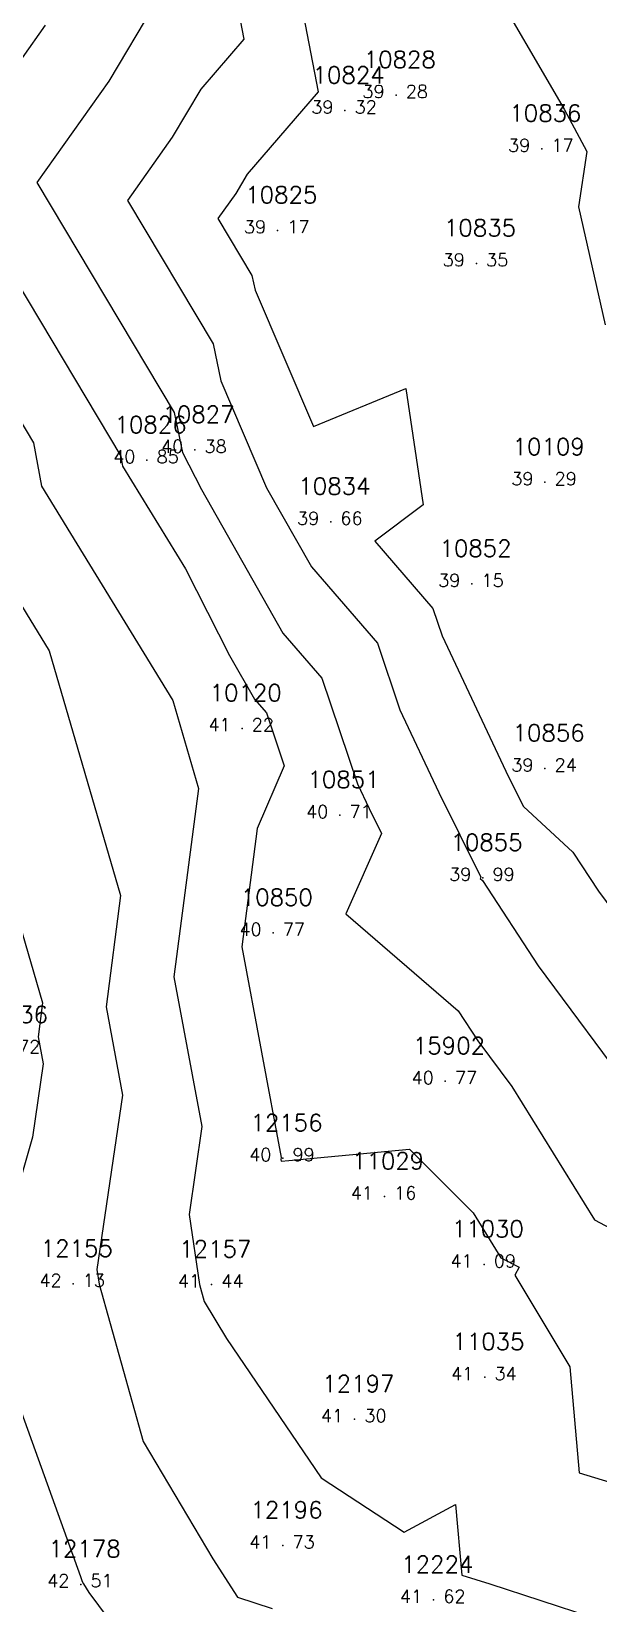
# Model space of a CAD drawing. Header units: millimetres. Extents: x 1412565 to 1412813, y 4931476 to 4931699.
# Drawn here: x 1412682.12 to 1412690.88, y 4931641.51 to 4931665.79 of the extents above; entities that cross this region are included whole.
import ezdxf
from ezdxf.enums import TextEntityAlignment as Align

# ---------------------------------------------------------------- set-up
doc = ezdxf.new("R2010")
doc.units = ezdxf.units.MM
for name, color, linetype in [('CIVIL', 50, 'Continuous'), ('CIVIL-DRAW', 80, 'Continuous'), ('CIVIL-NONAME', 130, 'Continuous'), ('CIVIL-TEXT', 240, 'Continuous'), ('CIVIL-Z', 50, 'Continuous'), ('Tcontours0', 7, 'Continuous'), ('Tcontours1', 7, 'Continuous'), ('Tcontours2', 7, 'Continuous')]:
    doc.layers.add(name, color=color, linetype=linetype)
doc.styles.add('CIVILCADMAIN', font='TXT.SHX')
doc.styles.get("Standard").update_dxf_attribs({"font": 'arial.ttf'})

# ---------------------------------------------------------------- blocks, each defined once
blk = doc.blocks.new('CIVIL-ZZ')
at = {"layer": 'CIVIL-DRAW'}
blk.add_point((0, 0), dxfattribs=at)
at = {"layer": 'CIVIL-NONAME'}
blk.add_attdef('NAME', text='', height=1.8, dxfattribs=at).set_placement((0, 2.1), align=Align.CENTER)
at = {"layer": 'CIVIL-TEXT', "flags": 8}
blk.add_attdef('TEXT', text='', height=2, dxfattribs=at).set_placement((0.2, -3.3), align=Align.CENTER)
at = {"layer": 'CIVIL-Z'}
blk.add_attdef('Z1', text='', height=1.6, dxfattribs=at).set_placement((-0.75, -0.225), align=Align.RIGHT)
blk.add_attdef('Z2', (0.75, -0.225), '', height=1.6, dxfattribs=at)

msp = doc.modelspace()

# ---------------------------------------------------------------- linework, layer by layer
at = {"layer": 'Tcontours0', "elevation": 40}
msp.add_lwpolyline([(1412684.997, 4931667.758), (1412685.398, 4931665.672), (1412684.732, 4931664.899), (1412684.291, 4931664.158), (1412683.6, 4931663.181), (1412684.922, 4931660.966), (1412685.042, 4931660.395), (1412685.748, 4931658.744), (1412686.441, 4931657.525), (1412687.462, 4931656.344), (1412687.808, 4931655.315), (1412688.411, 4931654.038), (1412689.059, 4931652.733), (1412689.048, 4931652.709), (1412689.083, 4931652.68), (1412689.944, 4931651.36), (1412691.442, 4931649.343)], dxfattribs=at)
at = {"layer": 'Tcontours1'}
for points, elevation in [([(1412671.399, 4931666.896), (1412674.342, 4931665.469), (1412674.904, 4931665.344), (1412675.815, 4931665.089), (1412677.094, 4931664.582), (1412678.028, 4931663.83), (1412678.57, 4931663.14), (1412679.239, 4931661.931), (1412679.801, 4931661.33), (1412680.804, 4931659.65), (1412681.022, 4931658.461), (1412682.391, 4931656.226), (1412683.493, 4931652.446), (1412683.27, 4931650.728), (1412683.525, 4931649.365), (1412683.129, 4931646.671), (1412683.163, 4931646.448), (1412683.843, 4931644.017), (1412684.92, 4931642.202), (1412685.299, 4931641.612), (1412685.836, 4931641.436)], 42), ([(1412689.128, 4931666.688), (1412690.349, 4931664.592), (1412690.698, 4931663.938), (1412690.57, 4931663.085), (1412690.978, 4931661.261)], 39), ([(1412682.329, 4931665.891), (1412681.972, 4931665.387)], 41), ([(1412680.997, 4931663.419), (1412683.496, 4931659.233), (1412683.525, 4931659.078), (1412684.496, 4931657.492), (1412685.179, 4931656.156), (1412685.563, 4931655.48), (1412685.747, 4931655.267), (1412686.021, 4931654.452), (1412685.605, 4931653.485), (1412685.368, 4931651.657), (1412685.975, 4931648.4), (1412685.972, 4931648.373), (1412685.976, 4931648.347), (1412686.092, 4931648.355), (1412687.956, 4931648.53), (1412688.941, 4931647.546), (1412689.37, 4931646.855), (1412689.65, 4931646.707), (1412689.583, 4931646.584), (1412690.433, 4931645.171), (1412690.578, 4931643.531), (1412692.811, 4931642.855)], 41)]:
    msp.add_lwpolyline(points, dxfattribs=dict(at, elevation=elevation))
at = {"layer": 'Tcontours2'}
for points, elevation in [([(1412685.884, 4931668.303), (1412686.547, 4931664.862), (1412685.448, 4931663.586), (1412685.272, 4931663.292), (1412684.998, 4931662.903), (1412685.523, 4931662.023), (1412685.571, 4931661.795), (1412686.472, 4931659.689), (1412687.901, 4931660.279), (1412688.171, 4931658.484), (1412687.424, 4931657.919), (1412688.32, 4931656.883), (1412688.462, 4931656.459), (1412689.489, 4931654.283), (1412689.717, 4931653.824), (1412690.483, 4931653.116), (1412690.875, 4931652.515), (1412693.345, 4931649.19)], 39.5), ([(1412677.893, 4931666.223), (1412678.57, 4931665.475), (1412678.185, 4931664.732), (1412679.003, 4931664.073), (1412679.188, 4931663.837), (1412679.417, 4931663.424), (1412680.399, 4931662.375), (1412682.15, 4931659.441), (1412682.274, 4931658.769), (1412684.301, 4931655.459), (1412684.696, 4931654.102), (1412684.319, 4931651.192), (1412684.75, 4931648.882), (1412684.551, 4931647.522), (1412684.714, 4931646.441), (1412684.787, 4931646.18), (1412685.128, 4931645.606), (1412686.594, 4931643.453), (1412687.873, 4931642.616), (1412688.669, 4931643.044), (1412688.765, 4931641.95), (1412689.197, 4931641.819), (1412694.715, 4931640.017)], 41.5), ([(1412684.016, 4931666.211), (1412683.31, 4931665.024), (1412682.202, 4931663.459), (1412684.321, 4931659.91), (1412684.451, 4931659.289), (1412684.744, 4931658.716), (1412686.002, 4931656.502), (1412686.605, 4931655.806), (1412687.155, 4931654.171), (1412687.333, 4931653.793), (1412687.525, 4931653.407), (1412686.972, 4931652.164), (1412688.711, 4931650.667), (1412689.013, 4931650.204), (1412689.538, 4931649.497), (1412690.814, 4931647.441), (1412692.65, 4931646.466)], 40.5), ([(1412671.221, 4931665.819), (1412673.245, 4931664.838), (1412674.368, 4931664.589), (1412676.19, 4931664.077), (1412676.689, 4931663.88), (1412677.054, 4931663.586), (1412677.952, 4931662.443), (1412679.061, 4931660.438), (1412679.203, 4931660.285), (1412679.458, 4931659.859), (1412679.771, 4931658.153), (1412680.482, 4931656.992), (1412682.289, 4931650.789), (1412682.221, 4931650.264), (1412682.299, 4931649.848), (1412682.133, 4931648.714), (1412681.635, 4931646.964), (1412681.606, 4931645.437), (1412682.877, 4931641.932), (1412682.899, 4931641.853), (1412682.92, 4931641.818), (1412683.005, 4931641.685), (1412684.062, 4931640.259)], 42.5)]:
    msp.add_lwpolyline(points, dxfattribs=dict(at, elevation=elevation))

# ---------------------------------------------------------------- block references
at = {"layer": 'CIVIL'}
ref = msp.add_blockref('CIVIL-ZZ', (1412687.75, 4931664.81, 39.28), dxfattribs=dict(at, xscale=0.2, yscale=0.2))
ref.add_attrib('Z2', '28', (1412687.9, 4931664.765), dxfattribs={"layer": 'CIVIL-Z', "height": 0.2, "style": 'CIVILCADMAIN'})
ref.add_attrib('Z1', '39', (1412687.23, 4931664.765), dxfattribs={"layer": 'CIVIL-Z', "height": 0.2, "style": 'CIVILCADMAIN'})
ref.add_attrib('NAME', '10828', (1412687.25, 4931665.23), dxfattribs={"layer": 'CIVIL-NONAME', "height": 0.26, "style": 'CIVILCADMAIN'})
ref = msp.add_blockref('CIVIL-ZZ', (1412686.96, 4931664.57, 39.32), dxfattribs=dict(at, xscale=0.2, yscale=0.2))
ref.add_attrib('Z2', '32', (1412687.11, 4931664.525), dxfattribs={"layer": 'CIVIL-Z', "height": 0.2, "style": 'CIVILCADMAIN'})
ref.add_attrib('Z1', '39', (1412686.44, 4931664.525), dxfattribs={"layer": 'CIVIL-Z', "height": 0.2, "style": 'CIVILCADMAIN'})
ref.add_attrib('NAME', '10824', (1412686.46, 4931664.99), dxfattribs={"layer": 'CIVIL-NONAME', "height": 0.26, "style": 'CIVILCADMAIN'})
ref = msp.add_blockref('CIVIL-ZZ', (1412690, 4931663.98, 39.17), dxfattribs=dict(at, xscale=0.2, yscale=0.2))
ref.add_attrib('Z2', '17', (1412690.15, 4931663.935), dxfattribs={"layer": 'CIVIL-Z', "height": 0.2, "style": 'CIVILCADMAIN'})
ref.add_attrib('Z1', '39', (1412689.48, 4931663.935), dxfattribs={"layer": 'CIVIL-Z', "height": 0.2, "style": 'CIVILCADMAIN'})
ref.add_attrib('NAME', '10836', (1412689.5, 4931664.4), dxfattribs={"layer": 'CIVIL-NONAME', "height": 0.26, "style": 'CIVILCADMAIN'})
ref = msp.add_blockref('CIVIL-ZZ', (1412685.92, 4931662.72, 39.17), dxfattribs=dict(at, xscale=0.2, yscale=0.2))
ref.add_attrib('Z2', '17', (1412686.07, 4931662.675), dxfattribs={"layer": 'CIVIL-Z', "height": 0.2, "style": 'CIVILCADMAIN'})
ref.add_attrib('Z1', '39', (1412685.4, 4931662.675), dxfattribs={"layer": 'CIVIL-Z', "height": 0.2, "style": 'CIVILCADMAIN'})
ref.add_attrib('NAME', '10825', (1412685.42, 4931663.14), dxfattribs={"layer": 'CIVIL-NONAME', "height": 0.26, "style": 'CIVILCADMAIN'})
ref = msp.add_blockref('CIVIL-ZZ', (1412688.99, 4931662.21, 39.35), dxfattribs=dict(at, xscale=0.2, yscale=0.2))
ref.add_attrib('Z2', '35', (1412689.14, 4931662.165), dxfattribs={"layer": 'CIVIL-Z', "height": 0.2, "style": 'CIVILCADMAIN'})
ref.add_attrib('Z1', '39', (1412688.47, 4931662.165), dxfattribs={"layer": 'CIVIL-Z', "height": 0.2, "style": 'CIVILCADMAIN'})
ref.add_attrib('NAME', '10835', (1412688.49, 4931662.63), dxfattribs={"layer": 'CIVIL-NONAME', "height": 0.26, "style": 'CIVILCADMAIN'})
ref = msp.add_blockref('CIVIL-ZZ', (1412683.9, 4931659.17, 40.85), dxfattribs=dict(at, xscale=0.2, yscale=0.2))
ref.add_attrib('Z2', '85', (1412684.05, 4931659.125), dxfattribs={"layer": 'CIVIL-Z', "height": 0.2, "style": 'CIVILCADMAIN'})
ref.add_attrib('Z1', '40', (1412683.38, 4931659.125), dxfattribs={"layer": 'CIVIL-Z', "height": 0.2, "style": 'CIVILCADMAIN'})
ref.add_attrib('NAME', '10826', (1412683.4, 4931659.59), dxfattribs={"layer": 'CIVIL-NONAME', "height": 0.26, "style": 'CIVILCADMAIN'})
ref = msp.add_blockref('CIVIL-ZZ', (1412684.64, 4931659.33, 40.38), dxfattribs=dict(at, xscale=0.2, yscale=0.2))
ref.add_attrib('Z2', '38', (1412684.79, 4931659.285), dxfattribs={"layer": 'CIVIL-Z', "height": 0.2, "style": 'CIVILCADMAIN'})
ref.add_attrib('Z1', '40', (1412684.12, 4931659.285), dxfattribs={"layer": 'CIVIL-Z', "height": 0.2, "style": 'CIVILCADMAIN'})
ref.add_attrib('NAME', '10827', (1412684.14, 4931659.75), dxfattribs={"layer": 'CIVIL-NONAME', "height": 0.26, "style": 'CIVILCADMAIN'})
ref = msp.add_blockref('CIVIL-ZZ', (1412690.05, 4931658.83, 39.29), dxfattribs=dict(at, xscale=0.2, yscale=0.2))
ref.add_attrib('Z2', '29', (1412690.2, 4931658.785), dxfattribs={"layer": 'CIVIL-Z', "height": 0.2, "style": 'CIVILCADMAIN'})
ref.add_attrib('Z1', '39', (1412689.53, 4931658.785), dxfattribs={"layer": 'CIVIL-Z', "height": 0.2, "style": 'CIVILCADMAIN'})
ref.add_attrib('NAME', '10109', (1412689.55, 4931659.25), dxfattribs={"layer": 'CIVIL-NONAME', "height": 0.26, "style": 'CIVILCADMAIN'})
ref = msp.add_blockref('CIVIL-ZZ', (1412686.74, 4931658.22, 39.66), dxfattribs=dict(at, xscale=0.2, yscale=0.2))
ref.add_attrib('Z2', '66', (1412686.89, 4931658.175), dxfattribs={"layer": 'CIVIL-Z', "height": 0.2, "style": 'CIVILCADMAIN'})
ref.add_attrib('Z1', '39', (1412686.22, 4931658.175), dxfattribs={"layer": 'CIVIL-Z', "height": 0.2, "style": 'CIVILCADMAIN'})
ref.add_attrib('NAME', '10834', (1412686.24, 4931658.64), dxfattribs={"layer": 'CIVIL-NONAME', "height": 0.26, "style": 'CIVILCADMAIN'})
ref = msp.add_blockref('CIVIL-ZZ', (1412688.92, 4931657.26, 39.15), dxfattribs=dict(at, xscale=0.2, yscale=0.2))
ref.add_attrib('Z2', '15', (1412689.07, 4931657.215), dxfattribs={"layer": 'CIVIL-Z', "height": 0.2, "style": 'CIVILCADMAIN'})
ref.add_attrib('Z1', '39', (1412688.4, 4931657.215), dxfattribs={"layer": 'CIVIL-Z', "height": 0.2, "style": 'CIVILCADMAIN'})
ref.add_attrib('NAME', '10852', (1412688.42, 4931657.68), dxfattribs={"layer": 'CIVIL-NONAME', "height": 0.26, "style": 'CIVILCADMAIN'})
ref = msp.add_blockref('CIVIL-ZZ', (1412685.37, 4931655.03, 41.22), dxfattribs=dict(at, xscale=0.2, yscale=0.2))
ref.add_attrib('Z2', '22', (1412685.52, 4931654.985), dxfattribs={"layer": 'CIVIL-Z', "height": 0.2, "style": 'CIVILCADMAIN'})
ref.add_attrib('Z1', '41', (1412684.85, 4931654.985), dxfattribs={"layer": 'CIVIL-Z', "height": 0.2, "style": 'CIVILCADMAIN'})
ref.add_attrib('NAME', '10120', (1412684.87, 4931655.45), dxfattribs={"layer": 'CIVIL-NONAME', "height": 0.26, "style": 'CIVILCADMAIN'})
ref = msp.add_blockref('CIVIL-ZZ', (1412690.05, 4931654.41, 39.24), dxfattribs=dict(at, xscale=0.2, yscale=0.2))
ref.add_attrib('Z2', '24', (1412690.2, 4931654.365), dxfattribs={"layer": 'CIVIL-Z', "height": 0.2, "style": 'CIVILCADMAIN'})
ref.add_attrib('Z1', '39', (1412689.53, 4931654.365), dxfattribs={"layer": 'CIVIL-Z', "height": 0.2, "style": 'CIVILCADMAIN'})
ref.add_attrib('NAME', '10856', (1412689.55, 4931654.83), dxfattribs={"layer": 'CIVIL-NONAME', "height": 0.26, "style": 'CIVILCADMAIN'})
ref = msp.add_blockref('CIVIL-ZZ', (1412686.88, 4931653.69, 40.71), dxfattribs=dict(at, xscale=0.2, yscale=0.2))
ref.add_attrib('Z2', '71', (1412687.03, 4931653.645), dxfattribs={"layer": 'CIVIL-Z', "height": 0.2, "style": 'CIVILCADMAIN'})
ref.add_attrib('Z1', '40', (1412686.36, 4931653.645), dxfattribs={"layer": 'CIVIL-Z', "height": 0.2, "style": 'CIVILCADMAIN'})
ref.add_attrib('NAME', '10851', (1412686.38, 4931654.11), dxfattribs={"layer": 'CIVIL-NONAME', "height": 0.26, "style": 'CIVILCADMAIN'})
ref = msp.add_blockref('CIVIL-ZZ', (1412689.09, 4931652.72, 39.99), dxfattribs=dict(at, xscale=0.2, yscale=0.2))
ref.add_attrib('Z2', '99', (1412689.24, 4931652.675), dxfattribs={"layer": 'CIVIL-Z', "height": 0.2, "style": 'CIVILCADMAIN'})
ref.add_attrib('Z1', '39', (1412688.57, 4931652.675), dxfattribs={"layer": 'CIVIL-Z', "height": 0.2, "style": 'CIVILCADMAIN'})
ref.add_attrib('NAME', '10855', (1412688.59, 4931653.14), dxfattribs={"layer": 'CIVIL-NONAME', "height": 0.26, "style": 'CIVILCADMAIN'})
ref = msp.add_blockref('CIVIL-ZZ', (1412685.85, 4931651.87, 40.77), dxfattribs=dict(at, xscale=0.2, yscale=0.2))
ref.add_attrib('Z2', '77', (1412686, 4931651.825), dxfattribs={"layer": 'CIVIL-Z', "height": 0.2, "style": 'CIVILCADMAIN'})
ref.add_attrib('Z1', '40', (1412685.33, 4931651.825), dxfattribs={"layer": 'CIVIL-Z', "height": 0.2, "style": 'CIVILCADMAIN'})
ref.add_attrib('NAME', '10850', (1412685.35, 4931652.29), dxfattribs={"layer": 'CIVIL-NONAME', "height": 0.26, "style": 'CIVILCADMAIN'})
ref = msp.add_blockref('CIVIL-ZZ', (1412681.76, 4931650.06, 42.72), dxfattribs=dict(at, xscale=0.2, yscale=0.2))
ref.add_attrib('Z2', '72', (1412681.91, 4931650.015), dxfattribs={"layer": 'CIVIL-Z', "height": 0.2, "style": 'CIVILCADMAIN'})
ref.add_attrib('Z1', '42', (1412681.24, 4931650.015), dxfattribs={"layer": 'CIVIL-Z', "height": 0.2, "style": 'CIVILCADMAIN'})
ref.add_attrib('NAME', '10236', (1412681.26, 4931650.48), dxfattribs={"layer": 'CIVIL-NONAME', "height": 0.26, "style": 'CIVILCADMAIN'})
ref = msp.add_blockref('CIVIL-ZZ', (1412688.51, 4931649.58, 40.77), dxfattribs=dict(at, xscale=0.2, yscale=0.2))
ref.add_attrib('Z2', '77', (1412688.66, 4931649.535), dxfattribs={"layer": 'CIVIL-Z', "height": 0.2, "style": 'CIVILCADMAIN'})
ref.add_attrib('Z1', '40', (1412687.99, 4931649.535), dxfattribs={"layer": 'CIVIL-Z', "height": 0.2, "style": 'CIVILCADMAIN'})
ref.add_attrib('NAME', '15902', (1412688.01, 4931650), dxfattribs={"layer": 'CIVIL-NONAME', "height": 0.26, "style": 'CIVILCADMAIN'})
ref = msp.add_blockref('CIVIL-ZZ', (1412686, 4931648.39, 40.99), dxfattribs=dict(at, xscale=0.2, yscale=0.2))
ref.add_attrib('Z2', '99', (1412686.15, 4931648.345), dxfattribs={"layer": 'CIVIL-Z', "height": 0.2, "style": 'CIVILCADMAIN'})
ref.add_attrib('Z1', '40', (1412685.48, 4931648.345), dxfattribs={"layer": 'CIVIL-Z', "height": 0.2, "style": 'CIVILCADMAIN'})
ref.add_attrib('NAME', '12156', (1412685.5, 4931648.81), dxfattribs={"layer": 'CIVIL-NONAME', "height": 0.26, "style": 'CIVILCADMAIN'})
ref = msp.add_blockref('CIVIL-ZZ', (1412687.57, 4931647.8, 41.16), dxfattribs=dict(at, xscale=0.2, yscale=0.2))
ref.add_attrib('Z2', '16', (1412687.72, 4931647.755), dxfattribs={"layer": 'CIVIL-Z', "height": 0.2, "style": 'CIVILCADMAIN'})
ref.add_attrib('Z1', '41', (1412687.05, 4931647.755), dxfattribs={"layer": 'CIVIL-Z', "height": 0.2, "style": 'CIVILCADMAIN'})
ref.add_attrib('NAME', '11029', (1412687.07, 4931648.22), dxfattribs={"layer": 'CIVIL-NONAME', "height": 0.26, "style": 'CIVILCADMAIN'})
ref = msp.add_blockref('CIVIL-ZZ', (1412689.11, 4931646.75, 41.09), dxfattribs=dict(at, xscale=0.2, yscale=0.2))
ref.add_attrib('Z2', '09', (1412689.26, 4931646.705), dxfattribs={"layer": 'CIVIL-Z', "height": 0.2, "style": 'CIVILCADMAIN'})
ref.add_attrib('Z1', '41', (1412688.59, 4931646.705), dxfattribs={"layer": 'CIVIL-Z', "height": 0.2, "style": 'CIVILCADMAIN'})
ref.add_attrib('NAME', '11030', (1412688.61, 4931647.17), dxfattribs={"layer": 'CIVIL-NONAME', "height": 0.26, "style": 'CIVILCADMAIN'})
ref = msp.add_blockref('CIVIL-ZZ', (1412682.76, 4931646.45, 42.13), dxfattribs=dict(at, xscale=0.2, yscale=0.2))
ref.add_attrib('Z2', '13', (1412682.91, 4931646.405), dxfattribs={"layer": 'CIVIL-Z', "height": 0.2, "style": 'CIVILCADMAIN'})
ref.add_attrib('Z1', '42', (1412682.24, 4931646.405), dxfattribs={"layer": 'CIVIL-Z', "height": 0.2, "style": 'CIVILCADMAIN'})
ref.add_attrib('NAME', '12155', (1412682.26, 4931646.87), dxfattribs={"layer": 'CIVIL-NONAME', "height": 0.26, "style": 'CIVILCADMAIN'})
ref = msp.add_blockref('CIVIL-ZZ', (1412684.9, 4931646.44, 41.44), dxfattribs=dict(at, xscale=0.2, yscale=0.2))
ref.add_attrib('Z2', '44', (1412685.05, 4931646.395), dxfattribs={"layer": 'CIVIL-Z', "height": 0.2, "style": 'CIVILCADMAIN'})
ref.add_attrib('Z1', '41', (1412684.38, 4931646.395), dxfattribs={"layer": 'CIVIL-Z', "height": 0.2, "style": 'CIVILCADMAIN'})
ref.add_attrib('NAME', '12157', (1412684.4, 4931646.86), dxfattribs={"layer": 'CIVIL-NONAME', "height": 0.26, "style": 'CIVILCADMAIN'})
ref = msp.add_blockref('CIVIL-ZZ', (1412689.12, 4931645.01, 41.34), dxfattribs=dict(at, xscale=0.2, yscale=0.2))
ref.add_attrib('Z2', '34', (1412689.27, 4931644.965), dxfattribs={"layer": 'CIVIL-Z', "height": 0.2, "style": 'CIVILCADMAIN'})
ref.add_attrib('Z1', '41', (1412688.6, 4931644.965), dxfattribs={"layer": 'CIVIL-Z', "height": 0.2, "style": 'CIVILCADMAIN'})
ref.add_attrib('NAME', '11035', (1412688.62, 4931645.43), dxfattribs={"layer": 'CIVIL-NONAME', "height": 0.26, "style": 'CIVILCADMAIN'})
ref = msp.add_blockref('CIVIL-ZZ', (1412687.11, 4931644.36, 41.3), dxfattribs=dict(at, xscale=0.2, yscale=0.2))
ref.add_attrib('Z2', '30', (1412687.26, 4931644.315), dxfattribs={"layer": 'CIVIL-Z', "height": 0.2, "style": 'CIVILCADMAIN'})
ref.add_attrib('Z1', '41', (1412686.59, 4931644.315), dxfattribs={"layer": 'CIVIL-Z', "height": 0.2, "style": 'CIVILCADMAIN'})
ref.add_attrib('NAME', '12197', (1412686.61, 4931644.78), dxfattribs={"layer": 'CIVIL-NONAME', "height": 0.26, "style": 'CIVILCADMAIN'})
ref = msp.add_blockref('CIVIL-ZZ', (1412686, 4931642.41, 41.73), dxfattribs=dict(at, xscale=0.2, yscale=0.2))
ref.add_attrib('Z2', '73', (1412686.15, 4931642.365), dxfattribs={"layer": 'CIVIL-Z', "height": 0.2, "style": 'CIVILCADMAIN'})
ref.add_attrib('Z1', '41', (1412685.48, 4931642.365), dxfattribs={"layer": 'CIVIL-Z', "height": 0.2, "style": 'CIVILCADMAIN'})
ref.add_attrib('NAME', '12196', (1412685.5, 4931642.83), dxfattribs={"layer": 'CIVIL-NONAME', "height": 0.26, "style": 'CIVILCADMAIN'})
ref = msp.add_blockref('CIVIL-ZZ', (1412682.88, 4931641.81, 42.51), dxfattribs=dict(at, xscale=0.2, yscale=0.2))
ref.add_attrib('Z2', '51', (1412683.03, 4931641.765), dxfattribs={"layer": 'CIVIL-Z', "height": 0.2, "style": 'CIVILCADMAIN'})
ref.add_attrib('Z1', '42', (1412682.36, 4931641.765), dxfattribs={"layer": 'CIVIL-Z', "height": 0.2, "style": 'CIVILCADMAIN'})
ref.add_attrib('NAME', '12178', (1412682.38, 4931642.23), dxfattribs={"layer": 'CIVIL-NONAME', "height": 0.26, "style": 'CIVILCADMAIN'})
ref = msp.add_blockref('CIVIL-ZZ', (1412688.33, 4931641.57, 41.62), dxfattribs=dict(at, xscale=0.2, yscale=0.2))
ref.add_attrib('Z2', '62', (1412688.48, 4931641.525), dxfattribs={"layer": 'CIVIL-Z', "height": 0.2, "style": 'CIVILCADMAIN'})
ref.add_attrib('Z1', '41', (1412687.81, 4931641.525), dxfattribs={"layer": 'CIVIL-Z', "height": 0.2, "style": 'CIVILCADMAIN'})
ref.add_attrib('NAME', '12224', (1412687.83, 4931641.99), dxfattribs={"layer": 'CIVIL-NONAME', "height": 0.26, "style": 'CIVILCADMAIN'})

doc.saveas('drawing.dxf')
